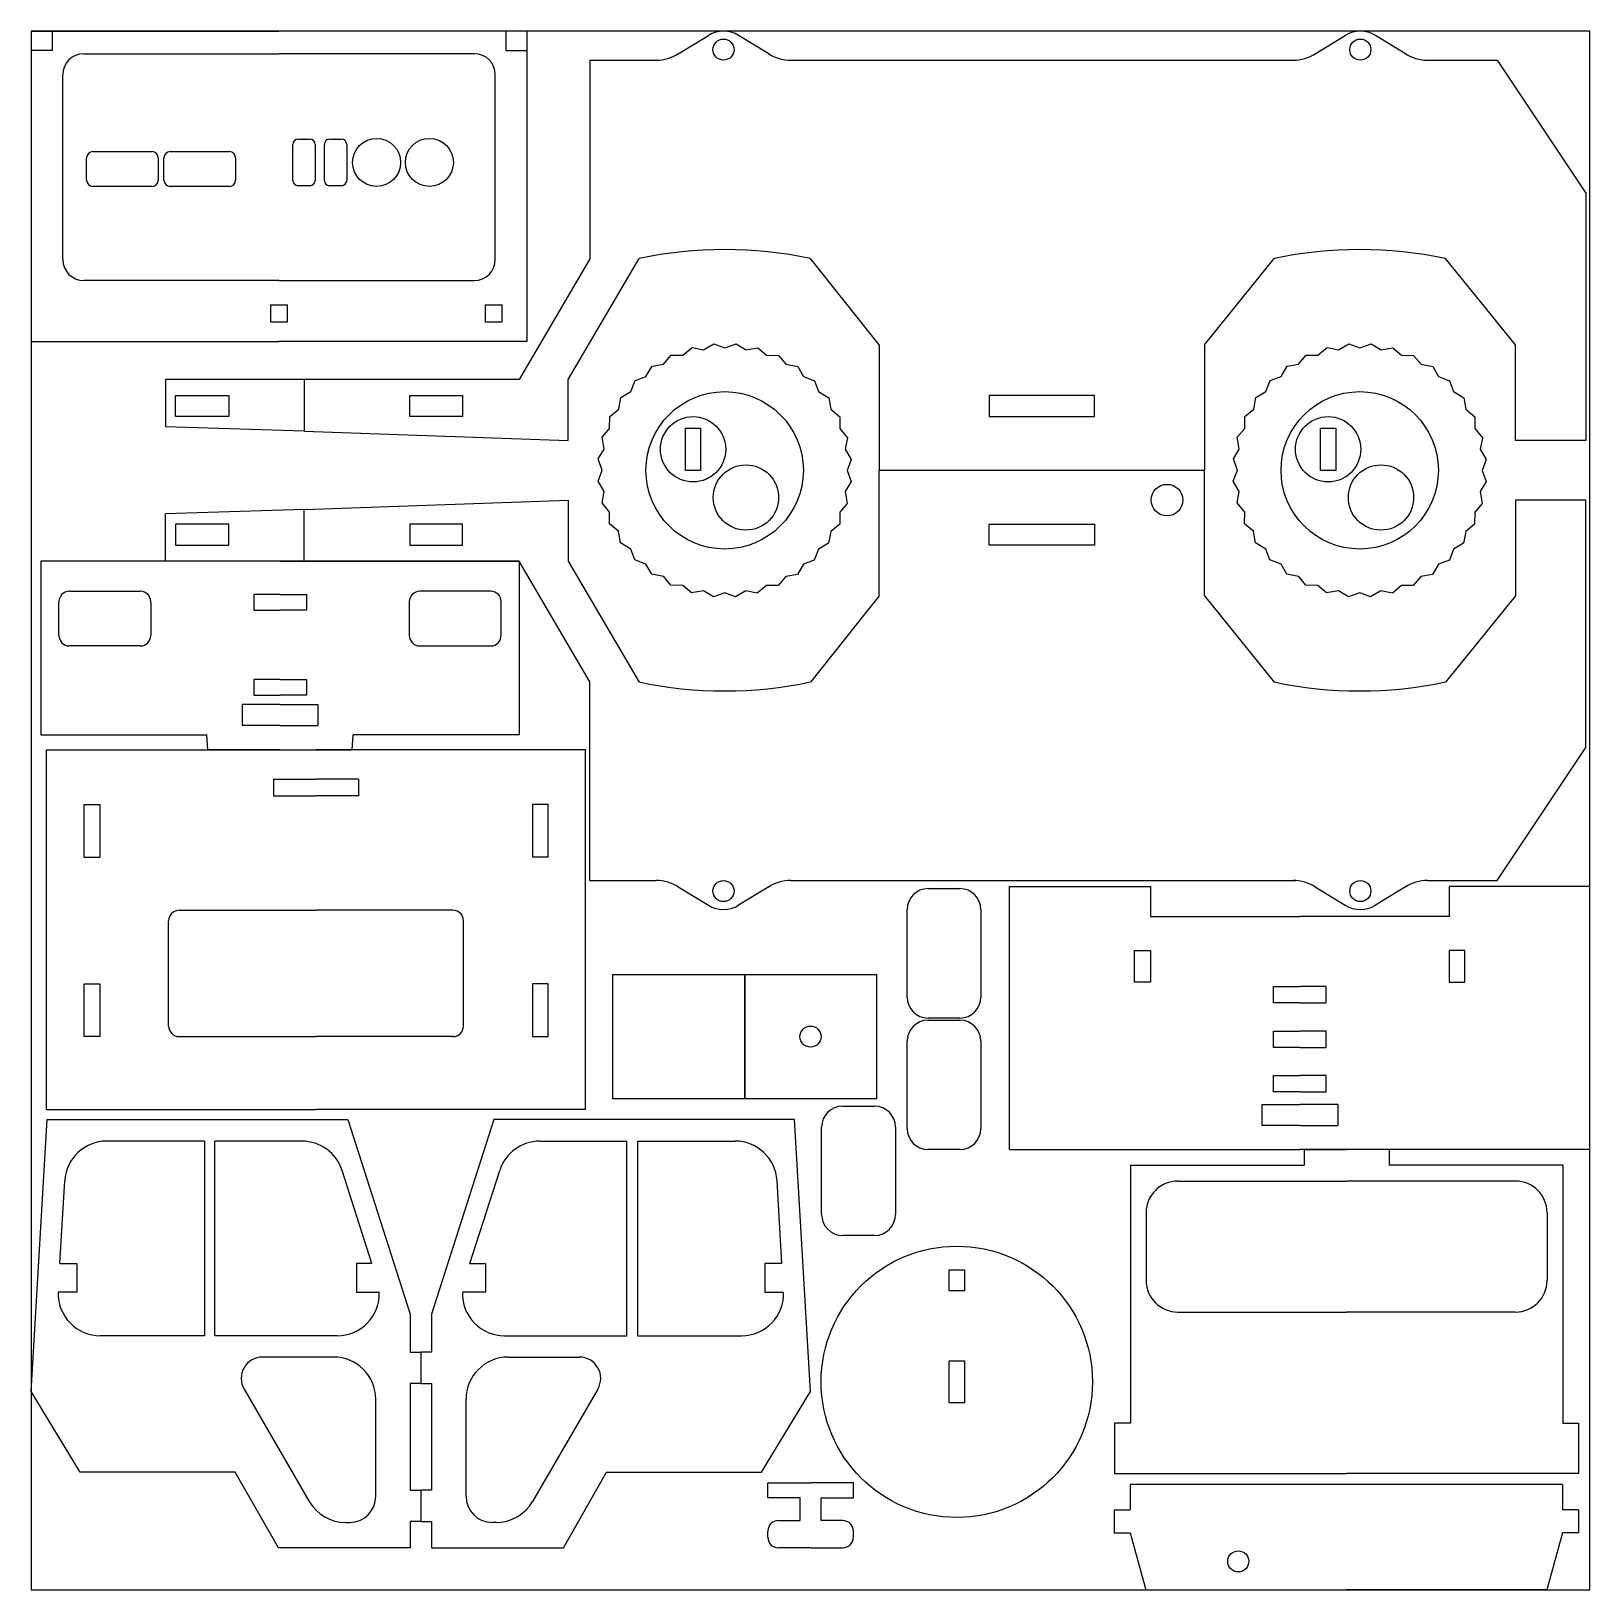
# Model space of a CAD drawing. Header units: millimetres. Extents: x 0 to 148, y 0 to 148.
import ezdxf

# ---------------------------------------------------------------- set-up
doc = ezdxf.new("R2010")
doc.units = ezdxf.units.MM
doc.linetypes.add('K5LT_BASIC', pattern=[0])

# ---------------------------------------------------------------- blocks, each defined once
blk = doc.blocks.new('U0')
at = {"color": 5, "linetype": 'K5LT_BASIC', "true_color": 0x0000ff}
for p, q in [((148, 148), (0, 148)), ((0, 148), (0, 0)), ((148, 0), (148, 148)), ((0, 0), (148, 0))]:
    blk.add_line(p, q, dxfattribs=at)

msp = doc.modelspace()

# ---------------------------------------------------------------- linework, layer by layer
at = {"color": 5, "linetype": 'K5LT_BASIC', "true_color": 0x0000ff}
for p, q in [((0, 148), (23.53, 148)), ((0, 148), (0, 118.52)), ((2, 148), (2, 146.17)), ((47.07, 148), (23.53, 148)), ((45.07, 148), (45.07, 146.17)), ((47.07, 148), (47.07, 118.52)), ((61.43, 145.84), (64.3, 147.59)), ((70.04, 145.84), (67.17, 147.59)), ((121.91, 145.84), (124.77, 147.59)), ((130.51, 145.84), (127.65, 147.59)), ((2, 146.17), (0, 146.17)), ((5, 145.86), (23.53, 145.86)), ((42.07, 145.86), (23.53, 145.86)), ((45.07, 146.17), (47.07, 146.17)), ((53.05, 145.25), (59.34, 145.25)), ((53.05, 145.25), (53.05, 126.39)), ((72.13, 145.25), (120.05, 145.25)), ((132.6, 145.25), (139.21, 145.25)), ((139.21, 145.25), (147.62, 132.61)), ((3, 126.32), (3, 143.86)), ((44.07, 126.32), (44.07, 143.86)), ((25.35, 137.75), (26.47, 137.75)), ((28.34, 137.75), (29.46, 137.75)), ((5.86, 136.57), (11.47, 136.57)), ((13.2, 136.57), (18.81, 136.57)), ((24.85, 133.83), (24.85, 137.25)), ((26.97, 137.25), (26.97, 133.83)), ((27.84, 133.83), (27.84, 137.25)), ((29.96, 137.25), (29.96, 133.83)), ((5.26, 133.86), (5.26, 135.97)), ((12.07, 135.97), (12.07, 133.86)), ((12.6, 133.86), (12.6, 135.97)), ((19.41, 135.97), (19.41, 133.86)), ((11.47, 133.26), (5.86, 133.26)), ((18.81, 133.26), (13.2, 133.26)), ((26.47, 133.33), (25.35, 133.33)), ((29.46, 133.33), (28.34, 133.33)), ((147.62, 132.61), (147.62, 109.14)), ((53.05, 126.39), (46.33, 114.92)), ((51, 114.92), (57.72, 126.4)), ((80.52, 118.22), (73.99, 126.4)), ((111.4, 118.22), (118.02, 126.4)), ((140.94, 118.22), (134.29, 126.4)), ((23.53, 124.32), (5, 124.32)), ((23.53, 124.32), (42.07, 124.32)), ((22.73, 122.01), (22.73, 120.41)), ((22.73, 122.01), (24.33, 122.01)), ((24.33, 120.41), (24.33, 122.01)), ((43.12, 122.01), (43.12, 120.41)), ((43.12, 122.01), (44.72, 122.01)), ((44.72, 120.41), (44.72, 122.01)), ((22.73, 120.41), (24.33, 120.41)), ((43.12, 120.41), (44.72, 120.41)), ((0, 118.52), (23.53, 118.52)), ((47.07, 118.52), (23.53, 118.52)), ((60.04, 116.37), (60.78, 117.23)), ((60.78, 117.23), (61.88, 117.23)), ((61.88, 117.22), (62.76, 117.95)), ((62.76, 117.95), (63.84, 117.75)), ((63.84, 117.75), (64.83, 118.31)), ((64.83, 118.31), (65.86, 117.92)), ((65.85, 117.92), (66.93, 118.3)), ((66.93, 118.3), (67.88, 117.75)), ((67.87, 117.75), (69, 117.94)), ((69, 117.94), (69.83, 117.22)), ((69.83, 117.22), (70.97, 117.21)), ((70.97, 117.21), (71.67, 116.37)), ((80.52, 118.22), (80.52, 106.3)), ((111.4, 118.22), (111.4, 106.3)), ((120.34, 116.37), (121.08, 117.23)), ((121.08, 117.23), (122.18, 117.23)), ((122.18, 117.22), (123.06, 117.95)), ((123.06, 117.95), (124.14, 117.75)), ((124.13, 117.75), (125.13, 118.31)), ((125.13, 118.31), (126.16, 117.92)), ((126.15, 117.92), (127.23, 118.3)), ((127.23, 118.3), (128.18, 117.75)), ((128.17, 117.75), (129.29, 117.94)), ((129.29, 117.94), (130.13, 117.22)), ((130.13, 117.22), (131.27, 117.21)), ((131.27, 117.21), (131.97, 116.37)), ((140.94, 109.14), (140.94, 118.22)), ((58.38, 115.21), (58.96, 116.19)), ((58.96, 116.19), (60.05, 116.37)), ((71.67, 116.37), (72.79, 116.16)), ((72.79, 116.16), (73.33, 115.2)), ((118.68, 115.21), (119.26, 116.19)), ((119.26, 116.19), (120.34, 116.37)), ((131.96, 116.37), (133.08, 116.16)), ((133.08, 116.16), (133.63, 115.2)), ((25.93, 114.92), (12.77, 114.92)), ((12.77, 114.92), (12.77, 110.42)), ((46.33, 114.92), (25.93, 114.92)), ((25.93, 114.92), (25.93, 110.01)), ((51, 109.14), (51, 114.92)), ((56.95, 113.77), (57.35, 114.84)), ((57.35, 114.84), (58.39, 115.21)), ((73.33, 115.21), (74.39, 114.81)), ((74.39, 114.81), (74.76, 113.77)), ((117.25, 113.77), (117.65, 114.84)), ((117.65, 114.84), (118.68, 115.21)), ((133.62, 115.21), (134.69, 114.81)), ((134.69, 114.81), (135.06, 113.77)), ((13.71, 113.42), (18.78, 113.42)), ((13.71, 111.42), (13.71, 113.42)), ((18.78, 113.42), (18.78, 111.42)), ((35.96, 113.42), (40.96, 113.42)), ((35.96, 111.42), (35.96, 113.42)), ((40.96, 113.42), (40.96, 111.42)), ((55.79, 112.11), (56, 113.23)), ((56, 113.23), (56.95, 113.78)), ((74.76, 113.77), (75.74, 113.19)), ((75.74, 113.19), (75.92, 112.11)), ((100.96, 113.42), (90.96, 113.42)), ((90.96, 113.42), (90.96, 111.42)), ((100.96, 111.42), (100.96, 113.42)), ((116.09, 112.11), (116.29, 113.23)), ((116.29, 113.23), (117.25, 113.78)), ((135.06, 113.77), (136.04, 113.19)), ((136.04, 113.19), (136.22, 112.11)), ((18.78, 111.42), (13.71, 111.42)), ((40.96, 111.42), (35.96, 111.42)), ((54.93, 110.28), (54.94, 111.42)), ((54.94, 111.42), (55.79, 112.12)), ((75.92, 112.11), (76.79, 111.37)), ((76.79, 111.37), (76.78, 110.27)), ((90.96, 111.42), (100.96, 111.42)), ((115.23, 110.28), (115.24, 111.42)), ((115.24, 111.42), (116.09, 112.12)), ((136.22, 112.11), (137.09, 111.37)), ((137.09, 111.37), (137.08, 110.27)), ((25.93, 110.01), (12.77, 110.42)), ((25.93, 110.01), (51, 109.14)), ((54.22, 109.44), (54.93, 110.28)), ((62.13, 106.3), (62.13, 110.3)), ((62.13, 110.3), (63.57, 110.3)), ((63.57, 110.3), (63.57, 106.3)), ((76.78, 110.28), (77.5, 109.4)), ((114.52, 109.44), (115.23, 110.28)), ((122.43, 106.3), (122.43, 110.3)), ((122.43, 110.3), (123.87, 110.3)), ((123.87, 110.3), (123.87, 106.3)), ((137.08, 110.28), (137.8, 109.4)), ((53.85, 107.38), (54.41, 108.32)), ((54.41, 108.32), (54.22, 109.44)), ((77.5, 109.4), (77.3, 108.31)), ((77.3, 108.32), (77.86, 107.33)), ((114.15, 107.38), (114.71, 108.32)), ((114.7, 108.32), (114.52, 109.44)), ((137.8, 109.4), (137.6, 108.31)), ((137.6, 108.32), (138.16, 107.33)), ((147.62, 109.14), (140.94, 109.14)), ((54.23, 106.3), (53.85, 107.38)), ((77.86, 107.33), (77.48, 106.3)), ((114.53, 106.3), (114.15, 107.38)), ((138.16, 107.33), (137.78, 106.3)), ((53.85, 105.27), (54.23, 106.31)), ((54.41, 104.28), (53.85, 105.27)), ((63.57, 106.3), (62.13, 106.3)), ((77.86, 105.23), (77.3, 104.28)), ((77.48, 106.3), (77.86, 105.23)), ((111.4, 106.3), (80.52, 106.3)), ((111.4, 106.3), (80.52, 106.3)), ((80.52, 94.38), (80.52, 106.3)), ((111.4, 94.38), (111.4, 106.3)), ((114.14, 105.27), (114.53, 106.31)), ((114.7, 104.28), (114.14, 105.27)), ((123.87, 106.3), (122.43, 106.3)), ((138.16, 105.23), (137.6, 104.28)), ((137.78, 106.3), (138.16, 105.23)), ((54.21, 103.2), (54.41, 104.29)), ((77.3, 104.28), (77.49, 103.16)), ((114.5, 103.2), (114.7, 104.29)), ((137.6, 104.28), (137.79, 103.16)), ((25.93, 102.59), (12.77, 102.18)), ((12.77, 97.68), (12.77, 102.18)), ((25.93, 102.59), (51, 103.47)), ((25.93, 97.68), (25.93, 102.59)), ((51, 103.47), (51, 97.68)), ((54.93, 102.32), (54.21, 103.2)), ((54.92, 101.23), (54.93, 102.33)), ((76.78, 102.32), (76.77, 101.18)), ((77.49, 103.16), (76.78, 102.32)), ((115.23, 102.32), (114.5, 103.2)), ((115.22, 101.23), (115.23, 102.33)), ((137.08, 102.32), (137.06, 101.18)), ((137.79, 103.16), (137.07, 102.32)), ((147.62, 103.47), (140.94, 103.47)), ((140.94, 103.47), (140.94, 94.38)), ((147.62, 79.99), (147.62, 103.47)), ((18.78, 101.18), (13.71, 101.18)), ((13.71, 101.18), (13.71, 99.18)), ((18.78, 99.18), (18.78, 101.18)), ((40.96, 101.18), (35.96, 101.18)), ((35.96, 101.18), (35.96, 99.18)), ((40.96, 99.18), (40.96, 101.18)), ((55.79, 100.49), (54.92, 101.23)), ((76.77, 101.18), (75.92, 100.48)), ((90.96, 101.18), (100.96, 101.18)), ((90.96, 99.18), (90.96, 101.18)), ((100.96, 101.18), (100.96, 99.18)), ((116.09, 100.49), (115.22, 101.23)), ((137.06, 101.18), (136.22, 100.48)), ((13.71, 99.18), (18.78, 99.18)), ((35.96, 99.18), (40.96, 99.18)), ((55.97, 99.41), (55.78, 100.49)), ((56.95, 98.83), (55.97, 99.41)), ((75.71, 99.37), (74.76, 98.82)), ((75.92, 100.49), (75.71, 99.37)), ((100.96, 99.18), (90.96, 99.18)), ((116.27, 99.41), (116.08, 100.49)), ((117.25, 98.83), (116.27, 99.41)), ((136.01, 99.37), (135.05, 98.82)), ((136.22, 100.49), (136.01, 99.37)), ((23.63, 97.68), (0.93, 97.68)), ((0.93, 97.68), (0.93, 81.2)), ((25.93, 97.68), (12.77, 97.68)), ((23.63, 97.68), (46.33, 97.68)), ((46.33, 97.68), (25.93, 97.68)), ((53.05, 86.21), (46.33, 97.68)), ((46.33, 97.68), (46.33, 81.2)), ((51, 97.68), (57.72, 86.2)), ((57.31, 97.8), (56.95, 98.83)), ((58.38, 97.4), (57.31, 97.8)), ((74.36, 97.76), (73.32, 97.39)), ((74.76, 98.83), (74.36, 97.76)), ((117.61, 97.8), (117.24, 98.83)), ((118.68, 97.4), (117.61, 97.8)), ((134.66, 97.76), (133.62, 97.39)), ((135.06, 98.83), (134.66, 97.76)), ((58.92, 96.44), (58.38, 97.4)), ((60.04, 96.23), (58.92, 96.44)), ((60.74, 95.39), (60.04, 96.24)), ((71.67, 96.23), (70.93, 95.37)), ((72.75, 96.41), (71.66, 96.23)), ((73.33, 97.4), (72.75, 96.41)), ((119.22, 96.44), (118.68, 97.4)), ((120.34, 96.23), (119.22, 96.44)), ((121.04, 95.39), (120.34, 96.24)), ((131.96, 96.23), (131.22, 95.37)), ((133.05, 96.41), (131.96, 96.23)), ((133.62, 97.4), (133.05, 96.41)), ((3.63, 94.82), (10.36, 94.82)), ((43.63, 94.82), (36.9, 94.82)), ((61.88, 95.38), (60.74, 95.39)), ((62.71, 94.67), (61.87, 95.38)), ((63.84, 94.85), (62.71, 94.67)), ((64.78, 94.3), (63.83, 94.85)), ((67.87, 94.85), (66.88, 94.29)), ((68.95, 94.65), (67.87, 94.85)), ((69.83, 95.38), (68.95, 94.65)), ((70.93, 95.37), (69.83, 95.38)), ((122.18, 95.38), (121.04, 95.39)), ((123.01, 94.67), (122.17, 95.38)), ((124.13, 94.85), (123.01, 94.67)), ((125.08, 94.3), (124.13, 94.85)), ((128.17, 94.85), (127.18, 94.29)), ((129.25, 94.65), (128.17, 94.85)), ((130.13, 95.38), (129.25, 94.65)), ((131.22, 95.37), (130.12, 95.38)), ((2.63, 90.63), (2.63, 93.82)), ((11.36, 93.82), (11.36, 90.63)), ((23.63, 94.52), (21.13, 94.52)), ((21.13, 94.52), (21.13, 93.02)), ((23.63, 94.52), (26.13, 94.52)), ((26.13, 94.52), (26.13, 93.02)), ((35.9, 93.82), (35.9, 90.63)), ((44.63, 90.63), (44.63, 93.82)), ((65.85, 94.68), (64.78, 94.3)), ((66.88, 94.29), (65.85, 94.68)), ((80.52, 94.38), (73.99, 86.2)), ((111.4, 94.38), (118.02, 86.2)), ((126.15, 94.68), (125.08, 94.3)), ((127.18, 94.29), (126.15, 94.68)), ((140.94, 94.38), (134.29, 86.2)), ((21.13, 93.02), (23.63, 93.02)), ((26.13, 93.02), (23.63, 93.02)), ((10.36, 89.63), (3.63, 89.63)), ((36.9, 89.63), (43.63, 89.63)), ((23.63, 86.44), (21.13, 86.44)), ((21.13, 86.44), (21.13, 84.94)), ((23.63, 86.44), (26.13, 86.44)), ((26.13, 86.44), (26.13, 84.94)), ((53.05, 67.35), (53.05, 86.21)), ((21.13, 84.94), (23.63, 84.94)), ((26.13, 84.94), (23.63, 84.94)), ((23.63, 84.06), (20.03, 84.06)), ((20.03, 84.06), (20.03, 82.06)), ((23.63, 84.06), (27.23, 84.06)), ((27.23, 84.06), (27.23, 82.06)), ((23.63, 82.06), (20.03, 82.06)), ((23.63, 82.06), (27.23, 82.06)), ((0.93, 81.2), (16.68, 81.2)), ((16.79, 79.77), (16.68, 81.2)), ((30.47, 79.77), (30.58, 81.2)), ((46.33, 81.2), (30.58, 81.2)), ((139.21, 67.35), (147.62, 79.99)), ((1.47, 45.6), (1.47, 79.77)), ((1.47, 79.77), (27.05, 79.77)), ((23.63, 79.77), (16.79, 79.77)), ((23.63, 79.77), (30.47, 79.77)), ((52.63, 79.77), (27.05, 79.77)), ((52.63, 45.6), (52.63, 79.77)), ((23.02, 76.97), (27.05, 76.97)), ((23.02, 76.97), (23.02, 75.38)), ((31.09, 76.97), (27.05, 76.97)), ((31.09, 76.97), (31.09, 75.38)), ((5.02, 69.57), (5.02, 74.57)), ((5.02, 74.57), (6.52, 74.57)), ((6.52, 74.57), (6.52, 69.57)), ((23.02, 75.38), (27.05, 75.38)), ((31.09, 75.38), (27.05, 75.38)), ((49.09, 74.57), (47.59, 74.57)), ((47.59, 74.57), (47.59, 69.57)), ((49.09, 69.57), (49.09, 74.57)), ((5.02, 69.57), (6.52, 69.57)), ((49.09, 69.57), (47.59, 69.57)), ((53.05, 67.35), (59.34, 67.35)), ((61.43, 66.76), (64.3, 65.01)), ((70.04, 66.76), (67.17, 65.01)), ((72.13, 67.35), (120.05, 67.35)), ((92.91, 66.78), (106.28, 66.78)), ((92.91, 41.81), (92.91, 66.78)), ((106.28, 66.78), (106.28, 63.94)), ((121.91, 66.76), (124.77, 65.01)), ((130.51, 66.76), (127.65, 65.01)), ((132.6, 67.35), (139.21, 67.35)), ((148, 66.78), (134.63, 66.78)), ((134.63, 66.78), (134.63, 63.94)), ((148, 41.81), (148, 66.78)), ((85.17, 66.58), (88.18, 66.58)), ((14.05, 64.53), (27.05, 64.53)), ((40.05, 64.53), (27.05, 64.53)), ((83.17, 56.29), (83.17, 64.58)), ((90.18, 64.58), (90.18, 56.29)), ((106.28, 63.94), (120.46, 63.94)), ((134.63, 63.94), (120.46, 63.94)), ((13.05, 53.53), (13.05, 63.53)), ((41.05, 53.53), (41.05, 63.53)), ((104.78, 60.7), (106.28, 60.7)), ((104.78, 57.7), (104.78, 60.7)), ((106.28, 60.7), (106.28, 57.7)), ((136.13, 60.7), (134.63, 60.7)), ((134.63, 60.7), (134.63, 57.7)), ((136.13, 57.7), (136.13, 60.7)), ((55.2, 58.43), (55.2, 46.63)), ((55.2, 58.43), (67.75, 58.43)), ((67.73, 58.43), (67.73, 46.63)), ((67.73, 58.43), (80.27, 58.43)), ((67.75, 58.43), (67.75, 46.63)), ((80.27, 58.43), (80.27, 46.63)), ((5.02, 52.53), (5.02, 57.53)), ((5.02, 57.53), (6.52, 57.53)), ((6.52, 57.53), (6.52, 52.53)), ((49.09, 57.53), (47.59, 57.53)), ((47.59, 57.53), (47.59, 52.53)), ((49.09, 52.53), (49.09, 57.53)), ((106.28, 57.7), (104.78, 57.7)), ((117.96, 57.29), (120.46, 57.29)), ((117.96, 55.74), (117.96, 57.29)), ((122.96, 57.29), (120.46, 57.29)), ((122.96, 55.74), (122.96, 57.29)), ((134.63, 57.7), (136.13, 57.7)), ((120.46, 55.74), (117.96, 55.74)), ((120.46, 55.74), (122.96, 55.74)), ((88.18, 54.29), (85.17, 54.29)), ((85.17, 54.09), (88.18, 54.09)), ((6.52, 52.53), (5.02, 52.53)), ((14.05, 52.53), (27.05, 52.53)), ((40.05, 52.53), (27.05, 52.53)), ((47.59, 52.53), (49.09, 52.53)), ((83.17, 43.81), (83.17, 52.09)), ((90.18, 52.09), (90.18, 43.81)), ((117.96, 53.04), (120.46, 53.04)), ((117.96, 51.49), (117.96, 53.04)), ((122.96, 53.04), (120.46, 53.04)), ((122.96, 51.49), (122.96, 53.04)), ((120.46, 51.49), (117.96, 51.49)), ((120.46, 51.49), (122.96, 51.49)), ((117.96, 48.85), (120.46, 48.85)), ((117.96, 47.3), (117.96, 48.85)), ((122.96, 48.85), (120.46, 48.85)), ((122.96, 47.3), (122.96, 48.85)), ((67.75, 46.63), (55.2, 46.63)), ((80.27, 46.63), (67.73, 46.63)), ((77.06, 45.93), (80.08, 45.93)), ((116.85, 46.09), (116.85, 44.09)), ((116.85, 46.09), (120.46, 46.09)), ((120.46, 47.3), (117.96, 47.3)), ((120.46, 47.3), (122.96, 47.3)), ((124.06, 46.09), (120.46, 46.09)), ((124.06, 46.09), (124.06, 44.09)), ((0, 18.84), (1.53, 44.65)), ((1.47, 45.6), (27.05, 45.6)), ((1.53, 44.65), (30.08, 44.65)), ((52.63, 45.6), (27.05, 45.6)), ((30.08, 44.65), (36, 26.16)), ((43.94, 44.65), (38.02, 26.16)), ((72.48, 44.65), (43.94, 44.65)), ((74.01, 18.84), (72.48, 44.65)), ((25.71, 43.3), (25.71, 43.3)), ((48.3, 43.3), (48.3, 43.3)), ((75.06, 35.65), (75.06, 43.93)), ((82.08, 43.93), (82.08, 35.65)), ((120.46, 44.09), (116.85, 44.09)), ((120.46, 44.09), (124.06, 44.09)), ((16.45, 42.61), (7.18, 42.61)), ((16.45, 42.61), (16.45, 24.13)), ((25.71, 42.6), (17.45, 42.61)), ((17.45, 24.13), (17.45, 42.61)), ((48.3, 42.6), (56.57, 42.61)), ((56.57, 24.13), (56.57, 42.61)), ((57.57, 42.61), (57.57, 24.13)), ((57.57, 42.61), (66.83, 42.61)), ((88.18, 41.81), (85.17, 41.81)), ((92.91, 41.81), (120.46, 41.81)), ((148, 41.81), (120.46, 41.81)), ((120.87, 41.81), (124.91, 41.81)), ((120.87, 41.81), (120.87, 40.31)), ((128.94, 41.81), (124.91, 41.81)), ((128.94, 41.81), (128.94, 40.31)), ((104.37, 40.31), (104.37, 15.83)), ((104.37, 40.31), (120.87, 40.31)), ((145.44, 40.31), (128.94, 40.31)), ((145.44, 40.31), (145.44, 15.83)), ((2.72, 30.99), (3.19, 38.84)), ((32.35, 30.99), (29.52, 39.82)), ((41.66, 30.99), (44.49, 39.82)), ((71.29, 30.99), (70.82, 38.84)), ((108.87, 38.81), (124.91, 38.81)), ((140.94, 38.81), (124.91, 38.81)), ((105.87, 35.81), (105.87, 29.38)), ((143.94, 35.81), (143.94, 29.38)), ((80.08, 33.65), (77.06, 33.65)), ((2.72, 30.99), (4.35, 30.99)), ((4.35, 30.99), (4.35, 28.26)), ((32.35, 30.99), (30.88, 30.99)), ((30.88, 30.99), (30.88, 28.26)), ((41.66, 30.99), (43.14, 30.99)), ((43.14, 30.99), (43.14, 28.26)), ((71.29, 30.99), (69.67, 30.99)), ((69.67, 30.99), (69.67, 28.26)), ((87.17, 30.38), (88.61, 30.38)), ((87.17, 28.38), (87.17, 30.38)), ((88.61, 30.38), (88.61, 28.38)), ((4.35, 28.26), (2.56, 28.26)), ((30.88, 28.26), (33.06, 28.26)), ((43.14, 28.26), (40.95, 28.26)), ((69.67, 28.26), (71.45, 28.26)), ((88.61, 28.38), (87.17, 28.38)), ((36, 26.16), (36, 22.57)), ((38.02, 26.16), (38.02, 22.57)), ((108.87, 26.38), (124.91, 26.38)), ((140.94, 26.38), (124.91, 26.38)), ((16.45, 24.13), (6.56, 24.13)), ((29.06, 24.13), (17.45, 24.13)), ((44.95, 24.13), (56.57, 24.13)), ((57.57, 24.13), (67.45, 24.13)), ((36, 22.57), (37.01, 22.57)), ((38.02, 22.57), (37.01, 22.57)), ((37.01, 22.57), (37.01, 19.6)), ((37.01, 22.57), (37.01, 19.6)), ((28.72, 22.1), (21.96, 22.1)), ((45.29, 22.1), (52.06, 22.1)), ((87.17, 21.75), (88.61, 21.75)), ((87.17, 17.75), (87.17, 21.75)), ((88.61, 21.75), (88.61, 17.75)), ((37.01, 19.6), (36, 19.6)), ((36, 19.6), (36, 9.46)), ((37.01, 19.6), (38.02, 19.6)), ((38.02, 19.6), (38.02, 9.46)), ((4.66, 11.18), (0, 18.84)), ((20.21, 19.06), (26.41, 8.38)), ((32.72, 8.89), (32.72, 18.1)), ((41.29, 8.89), (41.29, 18.1)), ((53.8, 19.06), (47.6, 8.38)), ((69.36, 11.18), (74.01, 18.84)), ((88.61, 17.75), (87.17, 17.75)), ((102.87, 15.83), (102.87, 11.04)), ((104.37, 15.83), (102.87, 15.83)), ((145.44, 15.83), (146.94, 15.83)), ((146.94, 15.83), (146.94, 11.04)), ((19.37, 11.18), (4.66, 11.18)), ((23.48, 3.99), (19.37, 11.18)), ((50.54, 3.99), (54.64, 11.18)), ((54.64, 11.18), (69.36, 11.18)), ((102.87, 11.04), (124.91, 11.04)), ((146.94, 11.04), (124.91, 11.04)), ((36, 9.46), (37.01, 9.46)), ((38.02, 9.46), (37.01, 9.46)), ((37.01, 9.46), (37.01, 6.49)), ((37.01, 9.46), (37.01, 6.49)), ((69.95, 8.72), (69.95, 10.17)), ((69.95, 10.17), (74.01, 10.17)), ((78.07, 10.17), (74.01, 10.17)), ((78.07, 8.72), (78.07, 10.17)), ((104.35, 10), (104.35, 7.6)), ((145.42, 10), (104.35, 10)), ((145.42, 10), (145.42, 7.6)), ((73.01, 8.72), (69.95, 8.72)), ((73.01, 6.58), (73.01, 8.72)), ((75.01, 6.58), (75.01, 8.72)), ((75.01, 8.72), (78.07, 8.72)), ((102.85, 7.6), (102.85, 5.4)), ((102.85, 7.6), (104.35, 7.6)), ((146.92, 7.6), (145.42, 7.6)), ((146.92, 7.6), (146.92, 5.4)), ((29.87, 6.39), (30.22, 6.39)), ((37.01, 6.49), (36, 6.49)), ((36, 6.49), (36, 3.99)), ((37.01, 6.49), (38.02, 6.49)), ((38.02, 6.49), (38.02, 3.99)), ((44.14, 6.39), (43.79, 6.39)), ((70.95, 6.58), (73.01, 6.58)), ((77.07, 6.58), (75.01, 6.58)), ((69.95, 4.99), (69.95, 5.58)), ((78.07, 4.99), (78.07, 5.58)), ((102.85, 5.4), (104.35, 5.4)), ((104.35, 5.4), (105.84, 0)), ((145.42, 5.4), (143.92, 0)), ((146.92, 5.4), (145.42, 5.4)), ((36, 3.99), (23.48, 3.99)), ((38.02, 3.99), (50.54, 3.99)), ((74.01, 3.99), (70.95, 3.99)), ((74.01, 3.99), (77.07, 3.99)), ((105.84, 0), (124.88, 0)), ((143.92, 0), (124.88, 0))]:
    msp.add_line(p, q, dxfattribs=at)
for centre, radius in [((65.74, 146.25), 1), ((126.21, 146.25), 1), ((32.8, 135.54), 2.28), ((37.81, 135.54), 2.28), ((65.85, 106.3), 7.47), ((126.15, 106.3), 7.47), ((62.85, 108.3), 3.1), ((123.15, 108.3), 3.1), ((67.87, 103.72), 3.1), ((128.17, 103.72), 3.1), ((107.86, 103.47), 1.5), ((65.74, 66.35), 1), ((126.21, 66.35), 1), ((74, 52.53), 1), ((87.89, 19.75), 12.88), ((114.62, 2.7), 1)]:
    msp.add_circle(centre, radius, dxfattribs=at)
for centre, radius, start, end in [((65.74, 145.25), 2.75, 58.5067, 121.4933), ((126.21, 145.25), 2.75, 58.5067, 121.4933), ((5, 143.86), 2, 90, 180), ((42.07, 143.86), 2, 0, 90), ((59.34, 149.25), 4, 270, 302.1838), ((72.13, 149.25), 4, 237.8162, 270), ((119.82, 149.25), 4, 270, 302.1838), ((132.6, 149.25), 4, 237.8162, 270), ((25.35, 137.25), 0.5, 90, 180), ((26.47, 137.25), 0.5, 0, 90), ((28.34, 137.25), 0.5, 90, 180), ((29.46, 137.25), 0.5, 0, 90), ((5.86, 135.97), 0.6, 90, 180), ((11.47, 135.97), 0.6, 0, 90), ((13.2, 135.97), 0.6, 90, 180), ((18.81, 135.97), 0.6, 0, 90), ((5.86, 133.86), 0.6, 180, 270), ((11.47, 133.86), 0.6, 270, 0), ((13.2, 133.86), 0.6, 180, 270), ((18.81, 133.86), 0.6, 270, 0), ((25.35, 133.83), 0.5, 180, 270), ((26.47, 133.83), 0.5, 270, 0), ((28.34, 133.83), 0.5, 180, 270), ((29.46, 133.83), 0.5, 270, 0), ((5, 126.32), 2, 180, 270), ((42.07, 126.32), 2, 270, 0), ((65.85, 88.15), 39.11, 77.9963, 102.0037), ((126.15, 88.15), 39.11, 77.9963, 102.0037), ((67.87, 103.72), 1.9, 134.3938, 134.4964), ((66.19, 105.43), 0.5, 314.2501, 314.6401), ((128.17, 103.72), 1.9, 134.3938, 134.4964), ((126.49, 105.43), 0.5, 314.2501, 314.6401), ((3.63, 93.82), 1, 90, 180), ((10.36, 93.82), 1, 0, 90), ((36.9, 93.82), 1, 90, 180), ((43.63, 93.82), 1, 0, 90), ((3.63, 90.63), 1, 180, 270), ((10.36, 90.63), 1, 270, 0), ((36.9, 90.63), 1, 180, 270), ((43.63, 90.63), 1, 270, 0), ((65.85, 124.46), 39.11, 257.9963, 282.0037), ((126.15, 124.46), 39.11, 257.9963, 282.0037), ((59.34, 63.35), 4, 57.8162, 90), ((72.13, 63.35), 4, 90, 122.1838), ((119.82, 63.35), 4, 57.8162, 90), ((132.6, 63.35), 4, 90, 122.1838), ((85.17, 64.58), 2, 90, 180), ((88.18, 64.58), 2, 0, 90), ((14.05, 63.53), 1, 90, 180), ((40.05, 63.53), 1, 0, 90), ((65.74, 67.35), 2.75, 238.5067, 301.4933), ((126.21, 67.35), 2.75, 238.5067, 301.4933), ((85.17, 56.29), 2, 180, 270), ((88.18, 56.29), 2, 270, 0), ((14.05, 53.53), 1, 180, 270), ((40.05, 53.53), 1, 270, 0), ((85.17, 52.09), 2, 90, 180), ((88.18, 52.09), 2, 0, 90), ((77.06, 43.93), 2, 90, 180), ((80.08, 43.93), 2, 0, 90), ((25.71, 38.6), 4.7, 90.0404, 90.049), ((48.3, 38.6), 4.7, 89.951, 89.9596), ((85.17, 43.81), 2, 180, 270), ((88.18, 43.81), 2, 270, 0), ((7.18, 38.61), 4, 89.9909, 176.6087), ((25.71, 38.6), 4, 17.7537, 90.049), ((48.3, 38.6), 4, 89.951, 162.2463), ((66.83, 38.61), 4, 3.3913, 90.0091), ((108.87, 35.81), 3, 90, 180), ((140.94, 35.81), 3, 0, 90), ((77.06, 35.65), 2, 180, 270), ((80.08, 35.65), 2, 270, 0), ((6.56, 28.13), 4, 178.212, 270), ((29.06, 28.13), 4, 270, 1.788), ((44.95, 28.13), 4, 178.212, 270), ((67.45, 28.13), 4, 270, 1.788), ((108.87, 29.38), 3, 180, 270), ((140.94, 29.38), 3, 270, 0), ((21.96, 20.08), 2.02, 90, 210.1444), ((28.72, 18.1), 4, 0, 90), ((45.29, 18.1), 4, 90, 180), ((52.06, 20.08), 2.02, 329.8556, 90), ((30.22, 8.89), 2.5, 270, 0), ((43.79, 8.89), 2.5, 180, 270), ((29.87, 10.39), 4, 210.1444, 270), ((44.14, 10.39), 4, 270, 329.8556), ((70.95, 5.58), 1, 90, 180), ((77.07, 5.58), 1, 0, 90), ((70.95, 4.99), 1, 180, 270), ((77.07, 4.99), 1, 270, 0)]:
    msp.add_arc(centre, radius, start, end, dxfattribs=at)

# ---------------------------------------------------------------- block references
msp.add_blockref('U0', (0, 0))

doc.saveas('drawing.dxf')
